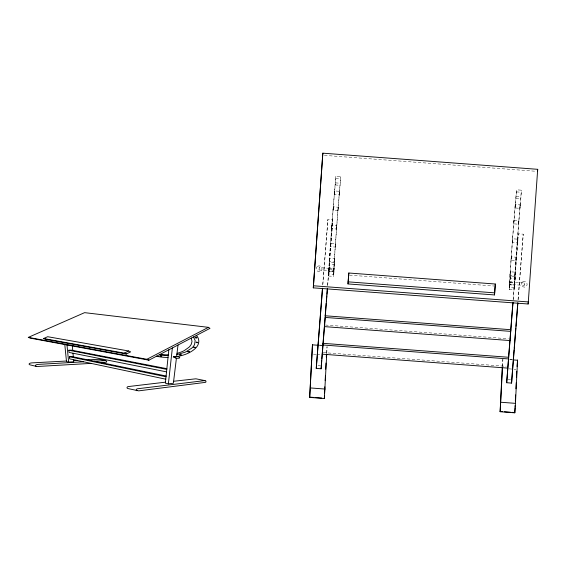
<?xml version="1.0" encoding="UTF-8"?>
<svg xmlns="http://www.w3.org/2000/svg" width="566" height="566" viewBox="0 0 566 566"><rect width="100%" height="100%" fill="white"/><g stroke="black" fill="none" stroke-linecap="round" stroke-linejoin="round"><path stroke-width="0.42" stroke-dasharray="2.83 2.12" d="M333.749 270.47L333.643 271.602L328.761 271.234L328.832 270.187L328.804 270.725L319.033 270.003L319.146 268.68M319.217 267.584L319.111 268.793M328.775 270.916L328.888 269.798L328.846 270.237M514.572 282.059L514.494 283.099L514.586 281.741L509.697 281.366L509.442 284.811L514.324 285.179L514.459 283.573M514.324 285.179L514.416 284.104L514.367 284.719L524.13 285.413L524.229 284.266L524.314 282.979L514.544 282.377L514.565 281.896M333.721 273.215L333.622 274.383L328.74 274.015L328.874 272.366M331.768 226.86L331.909 225.211L336.791 225.579L336.742 226.442M333.827 271.8L333.876 270.937L328.995 270.569M331.789 227.008L331.648 228.657L336.537 229.025L336.791 225.593M509.534 285.795L509.676 284.146L514.558 284.514L514.296 287.952L509.414 287.585L509.506 286.099M512.329 242.22L512.584 238.788L517.473 239.156L517.366 240.798L517.211 242.602L512.329 242.234L512.591 238.802M514.296 287.952L514.558 284.528M517.218 242.552L517.473 239.156M335.327 245.92L335.221 247.052L330.339 246.691L330.594 243.253L335.482 243.613L335.39 245.064M330.601 243.295L330.594 243.352A44.077 0.432 -85.7 0 0 329.61 264.513L334.499 264.881L334.697 262.801L329.815 262.433L329.61 264.513M516.157 257.19L515.902 260.629L511.02 260.261L511.275 256.822L516.157 257.19L516.015 259.327M515.902 260.586L516.029 258.669M327.686 285.448L332.787 219.856L327.898 219.481L327.792 221.426M333.798 269.826L333.905 268.164L329.023 267.796L328.938 269.076M334.315 260.367L334.209 262.008L329.327 261.641L329.462 260.02M329.447 259.822L329.582 258.202L334.464 258.57L334.357 260.211M333.204 208.514L333.317 206.845L338.199 207.213L337.944 210.658L333.056 210.29L333.169 208.621M334.35 194.364L334.605 190.94L339.487 191.301L339.232 194.746L334.35 194.379L334.456 192.737M334.605 190.954L334.499 192.574M333.643 271.602L333.756 269.932M337.937 210.651L338.051 208.988M338.199 207.234L338.093 208.882M339.232 194.746L339.324 193.282M509.442 284.79L509.549 283.142M509.697 281.422L509.591 283.035M510.008 275.196L510.256 271.793L515.145 272.14L514.89 275.585L510.008 275.218L510.108 273.576M510.263 271.793L510.157 273.413M513.999 220.422L518.88 220.79L518.619 224.228L513.737 223.86L513.843 222.197M520.161 204.899L519.913 208.323L515.025 207.955L515.286 204.51L520.168 204.878L520.062 206.519M515.286 204.567L515.032 207.899M514.883 275.585L515.145 272.161M518.138 299.761L523.232 234.168L518.343 233.786L518.109 237.543M518.619 224.228L518.725 222.558M518.88 220.839L518.767 222.452M328.796 270.711L328.832 270.428M524.314 283.014L524.25 283.92M326.787 352.979L327.077 346.824M502.58 366.188L502.912 359.155M514.324 285.08L514.374 284.344M328.931 268.864L328.98 268.305L319.217 267.562M514.338 284.854L514.367 284.648M330.551 244.102L330.594 243.352A44.077 0.432 -85.7 0 1 335.221 184.948L335.886 176.238L340.767 176.606L340.102 185.315A44.077 0.432 -85.7 0 0 335.504 243.776A44.077 0.432 -85.7 0 0 334.499 264.881M328.959 268.786L328.98 268.312L328.938 268.999M328.945 271.432L328.995 270.583L328.853 272.218M326.525 353.057L327.021 346.64M334.265 261.046L334.209 262.008M502.297 366.683L502.863 359.325M327.735 222.289L322.804 285.08M334.697 262.801L334.032 271.51L329.143 271.142L329.815 262.433M509.825 284.719L510.49 276.01L515.371 276.378L514.706 285.08L509.825 284.719A51.421 0.509 -85.7 0 1 510.999 260.098A51.421 0.509 -85.7 0 1 516.369 191.888L516.567 189.815L521.449 190.183L520.784 198.885A44.077 0.432 -85.7 0 0 516.178 257.353A44.077 0.432 -85.7 0 0 515.173 278.451L510.291 278.083A44.077 0.432 -85.7 0 1 511.296 256.985A44.077 0.432 -85.7 0 1 515.902 198.525L516.567 189.815M328.846 269.954L328.867 269.572M328.924 271.744L328.888 272.211M333.735 272.586L333.876 270.951M514.409 283.899L514.402 284.33M335.362 245.403L335.221 247.059M333.784 272.423L333.615 274.383M513.886 222.091L513.999 220.443L513.744 223.818M520.013 206.682L519.906 208.316M333.176 208.451L333.31 206.887M330.459 244.901L330.494 244.385M336.65 227.228L336.685 226.747M334.329 260.19L334.464 258.584M339.352 192.928L339.494 191.322M333.763 269.763L333.905 268.164M509.556 285.943L509.421 287.57M331.789 226.541L331.909 225.226M333.183 208.847L333.063 210.276M336.664 227.539L336.537 229.011M509.556 285.469L509.669 284.189M524.215 284.436L524.137 285.356M322.712 285.002L327.905 219.544M331.754 227.497L331.648 228.657M330.438 245.552L330.346 246.635M329.483 259.313L329.582 258.223M327.594 285.37L332.78 219.849M328.839 272.847L328.74 273.972M513.157 299.315L518.35 233.85M513.185 300.199L517.897 240.331M518.039 299.676L523.225 234.154M319.097 269.275L319.04 269.975M319.153 268.284L319.217 267.577M329.412 260.685L329.334 261.591M328.938 268.723L329.023 267.817M335.405 244.434L335.475 243.635M329.143 271.142A51.421 0.509 -85.7 0 1 330.318 246.528A51.421 0.509 -85.7 0 1 335.688 178.318L335.886 176.238M334.032 271.51A51.421 0.509 -85.7 0 1 335.199 246.896A51.421 0.509 -85.7 0 1 340.569 178.686L340.767 176.606M510.291 278.083L510.49 276.01M514.706 285.08A51.421 0.509 -85.7 0 1 515.881 260.466A51.421 0.509 -85.7 0 1 521.251 192.256L521.449 190.183M515.173 278.451L515.371 276.378M511.275 256.837L511.02 260.247M317.3 266.48C314.236 268.68 318.071 273.59 320.95 271.086C324.049 268.857 320.094 263.933 317.25 266.522M522.397 281.889C519.326 284.09 523.161 289 526.04 286.495C529.146 284.266 525.191 279.342 522.347 281.932M324.403 155.381L536.618 171.328M335.688 178.318L340.569 178.686M516.369 191.888L521.251 192.256M335.419 182.868L340.3 183.235M516.1 196.444L520.982 196.812M335.221 184.948L340.102 185.315M515.902 198.525L520.784 198.885M329.101 268.645L333.982 269.013M509.782 282.222L514.664 282.59M329.348 269.062L334.23 269.43M510.023 282.639L514.904 283.007M349.491 275.154L494.231 286.028M328.57 276.003L333.452 276.371M509.251 289.58L514.133 289.941M325.379 325.025L508.303 338.765M319.365 345.076L321.955 345.267M509.81 359.382L512.4 359.58M319.365 345.359L321.948 345.557M509.81 359.672L512.393 359.863M323.214 352.583L506.138 366.329M313.472 354.16L316.054 354.351M316.918 354.422L321.226 354.74M509.089 368.855L515.98 369.372M318.035 365.226L320.476 365.41M507.667 379.475L510.921 379.715"/><path stroke-width="0.85" d="M309.687 397.417L312.474 344.567L309.687 397.41L324.339 398.521L324.467 395.592M515.209 407.796L514.784 412.826L500.132 411.73L502.226 367.709M515.124 405.504L514.777 412.819M515.279 406.82L517.572 359.976L517.034 366.457M327.431 288.688L321.127 368.784L316.245 368.416L322.457 288.243M321.127 368.784L321.191 367.539M321.212 367.129L321.672 360.613M321.799 359L323.059 343.329L508.622 357.273L506.69 382.729L511.572 383.097L517.876 302.994M324.594 392.953L324.884 386.797M325.181 380.642L325.429 375.364M325.726 369.202L326.016 363.047M326.313 356.891L326.455 354.196M324.339 398.521L326.745 353.863M500.139 411.687L502.495 367.95M508.572 357.563L510.787 329.709L325.224 315.771M511.572 383.097L512.435 370.879M515.336 401.103L515.626 394.948M515.916 388.792L516.213 382.63M516.468 377.359L516.758 371.197M313.295 287.853L322.839 153.174L537.7 169.319L528.156 303.999L313.295 287.853L322.839 153.174M347.991 283.927L348.812 273.01L495.307 284.019L494.684 292.855L494.486 294.936L347.991 283.927L348.812 273.01M494.486 294.936L495.307 284.019M316.245 368.416L322.549 288.32M323.009 343.626L323.391 338.772M323.455 337.959L325.146 317.427L510.709 331.372M325.174 316.118L326.193 303.171M326.32 301.551L326.766 295.891M326.893 294.27L327.339 288.603M510.673 330.869L512.902 302.548M506.69 382.729L512.994 302.626M512.499 370.072L514.091 349.845M514.218 348.224L515.81 327.997M515.937 326.377L517.784 302.916M537.502 171.392L537.7 169.319M528.156 303.999L528.354 301.926L313.493 285.78M168.824 349.802L165.35 383.175L168.385 383.84L173.38 383.26L176.415 358.214M168.385 383.84L172.361 347.963M176.613 356.594L178.014 345.012M148.922 360.174L209.979 328.358L208.422 327.339L84.596 312.651L28.3 337.378L30.557 338.199L148.922 360.174L146.863 359.29L28.3 337.378M146.863 359.29L208.422 327.339M126.352 354.019L130.64 351.861L128.546 350.962L47.678 336.713L43.639 338.518L45.903 339.359L126.352 354.019L124.223 353.127L43.639 338.518M124.223 353.127L128.546 350.962M161.444 356.233A2.37 0.807 4.5 0 0 161.812 355.858L160.256 355.575A2.37 0.807 4.5 0 0 159.888 355.95L161.444 356.233M176.847 354.649L185.287 352.151L191.782 348.132A63.583 21.536 4.5 0 0 194.562 344.496L195.178 340.583L193.487 336.954M176.988 356.601C183.455 355.413 189.999 353.226 194.987 348.776A74.288 25.166 4.5 0 0 197.626 345.536C199.656 342.373 199.055 338.051 196.423 335.419M165.449 382.17L128.015 386.606A7.252 2.455 4.5 0 0 127.251 387.087L126.926 387.823L127.591 388.439A1.5 0.509 4.5 0 0 127.944 388.545L138.705 390.858L205.38 382.375A7.188 2.434 4.5 0 0 206.017 381.831L205.812 380.876L204.213 380.656L137.248 388.807A7.556 2.561 4.5 0 0 136.484 389.302L136.165 390.151L136.944 390.717M173.621 381.265L195.284 378.866A1.316 0.446 4.5 0 1 196.374 378.895L205.012 380.628M91.14 363.393L36.889 366.513A1.924 0.651 4.5 0 1 36.189 366.329L35.425 365.671A4.563 1.542 4.5 0 1 38.134 364.398L83.605 361.801M101.795 362.749L106.245 362.19A4.641 1.571 4.5 0 0 106.811 361.731L106.047 360.74A1.415 0.481 4.5 0 0 105.446 360.627L94.26 361.193M64.793 344.553L66.505 361.596L68.642 362.063L73.736 361.78L73.552 359.672M66.448 361.023L31.795 362.891A4.457 1.507 4.5 0 0 29.107 364.143A2.377 0.807 4.5 0 0 30.302 364.928L36.394 366.4M73.637 360.634L77.195 360.443M87.85 359.87L98.201 359.311A1.648 0.559 4.5 0 1 99.361 359.389L105.46 360.613M165.76 379.185L69.625 358.844L69.427 356.721L72.002 356.601L166.093 376.015M166.524 371.869L69.024 352.427L68.826 350.248L71.436 350.156L166.857 368.678M348.189 281.854L494.684 292.855M324.424 326.617L509.987 340.555M322.974 344.991L508.537 358.929M312.467 344.843L318.502 345.295M513.256 359.926L517.565 360.252M322.252 354.175L507.815 368.119M310.416 387.943L325.068 389.047M500.86 402.249L515.513 403.353M309.694 397.127L314.003 397.452M315.722 397.587L321.757 398.04M500.139 411.44L502.721 411.631M504.447 411.765L510.475 412.218M512.202 412.345L514.784 412.543M173.352 356.424L175.354 356.771M173.267 357.153L174.752 357.408M156.421 356.269L158.289 356.601M68.826 350.248L166.786 369.379M69.427 356.721L166.015 376.772M191.273 338.107L192.001 341.468L191.329 344.05A62.769 21.26 4.5 0 1 188.966 347.283L184.311 350.58A44.098 14.935 4.5 0 1 177.002 353.375M66.993 344.963L68.642 362.063M72.377 345.96L72.759 350.411M73 353.219L73.311 356.87M168.031 357.422A16.973 5.752 4.5 0 1 156.513 356.219M168.244 355.427A14.49 4.91 4.5 0 1 159.704 354.557A16.202 5.49 4.5 0 0 168.307 354.776M187.841 351.755L189.263 352.01A1.953 0.665 4.5 0 0 189.355 351.366L188.202 351.394A2.349 0.792 4.5 0 0 187.841 351.755M196.43 342.154L196.367 342.189A2.42 0.821 4.5 0 0 196.126 342.536L197.591 342.741A2.42 0.821 4.5 0 0 197.824 342.402L196.43 342.154M194.994 347.694L193.586 347.474A2.384 0.807 4.5 0 1 193.876 347.107L195.284 347.333A2.384 0.807 4.5 0 1 194.994 347.694M180.221 354.436L180.193 354.443A2.236 0.757 4.5 0 0 179.634 355.066L180.766 355.25A2.243 0.757 4.5 0 0 181.318 354.627L180.25 354.422M196.218 337.973L195.192 337.81A1.415 0.481 4.5 0 1 195.107 337.69A2.257 0.764 4.5 0 1 195.695 337.103L196.72 337.265A1.422 0.481 4.5 0 1 196.798 337.386A2.264 0.764 4.5 0 1 196.218 337.973M175.899 358.094A2.519 0.856 4.5 0 0 179.755 357.677A2.519 0.856 4.5 0 0 176.09 356.63A2.519 0.856 4.5 0 0 175.899 358.094"/></g></svg>
